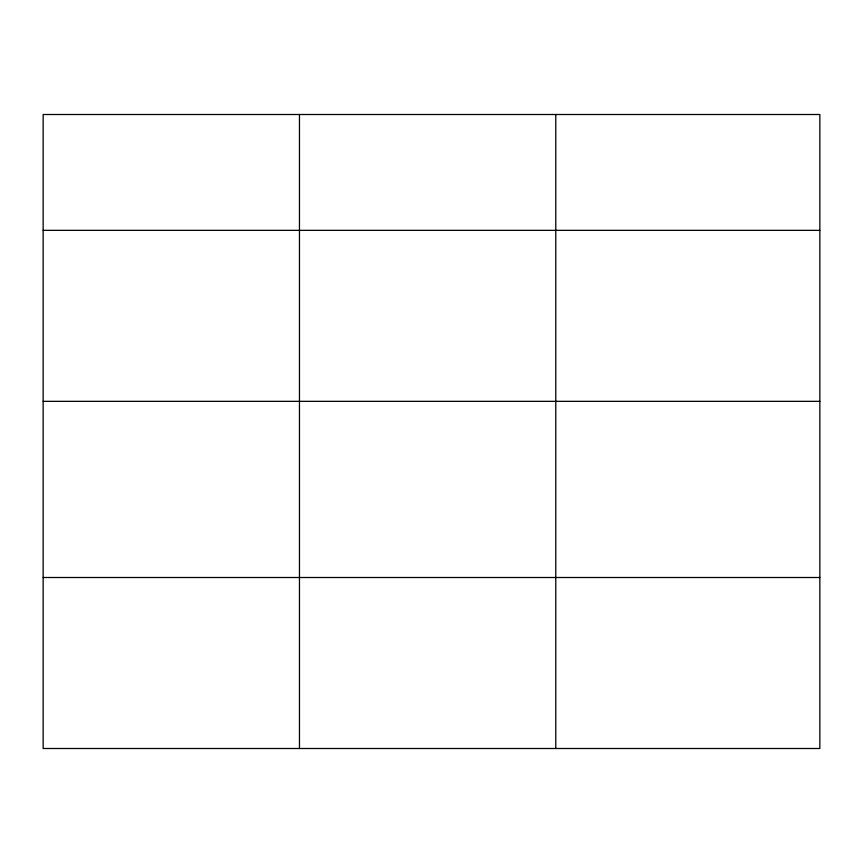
<?xml version="1.0" encoding="UTF-8"?>
<svg xmlns="http://www.w3.org/2000/svg" width="863" height="863" viewBox="0 0 863 863"><rect width="100%" height="100%" fill="white"/><g stroke="black" fill="none" stroke-linecap="round" stroke-linejoin="round"><path stroke-width="1.29" d="M819.85 401.338L819.85 114.499L43.15 114.499L43.15 748.501L819.85 748.501L819.85 401.338L43.15 401.338M43.15 230.345L819.85 230.345M43.15 577.509L819.85 577.509M555.772 114.499L555.772 748.501M299.461 114.499L299.461 748.501"/></g></svg>
